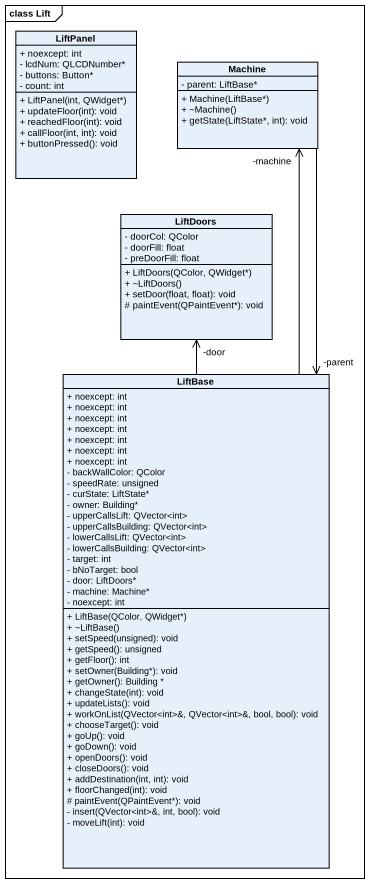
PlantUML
@startuml
mainframe class Lift
hide circle
hide empty members
skinparam classAttributeIconSize 0
class LiftPanel {
  + noexcept: int
  - lcdNum: QLCDNumber*
  - buttons: Button*
  - count: int
  + LiftPanel(int, QWidget*)
  + updateFloor(int): void
  + reachedFloor(int): void
  + callFloor(int, int): void
  + buttonPressed(): void
}
class Machine {
  - parent: LiftBase*
  + Machine(LiftBase*)
  + ~Machine()
  + getState(LiftState*, int): void
}
class LiftDoors {
  - doorCol: QColor
  - doorFill: float
  - preDoorFill: float
  + LiftDoors(QColor, QWidget*)
  + ~LiftDoors()
  + setDoor(float, float): void
  # paintEvent(QPaintEvent*): void
}
class LiftBase {
  + noexcept: int
  + noexcept: int
  + noexcept: int
  + noexcept: int
  + noexcept: int
  + noexcept: int
  + noexcept: int
  - backWallColor: QColor
  - speedRate: unsigned
  - curState: LiftState*
  - owner: Building*
  - upperCallsLift: QVector<int>
  - upperCallsBuilding: QVector<int>
  - lowerCallsLift: QVector<int>
  - lowerCallsBuilding: QVector<int>
  - target: int
  - bNoTarget: bool
  - door: LiftDoors*
  - machine: Machine*
  - noexcept: int
  + LiftBase(QColor, QWidget*)
  + ~LiftBase()
  + setSpeed(unsigned): void
  + getSpeed(): unsigned
  + getFloor(): int
  + setOwner(Building*): void
  + getOwner(): Building *
  + changeState(int): void
  + updateLists(): void
  + workOnList(QVector<int>&, QVector<int>&, bool, bool): void
  + chooseTarget(): void
  + goUp(): void
  + goDown(): void
  + openDoors(): void
  + closeDoors(): void
  + addDestination(int, int): void
  + floorChanged(int): void
  # paintEvent(QPaintEvent*): void
  - insert(QVector<int>&, int, bool): void
  - moveLift(int): void
}
Machine --> "-parent" LiftBase
LiftBase -up-> "-machine" Machine
LiftBase -up-> "-door" LiftDoors
@enduml
